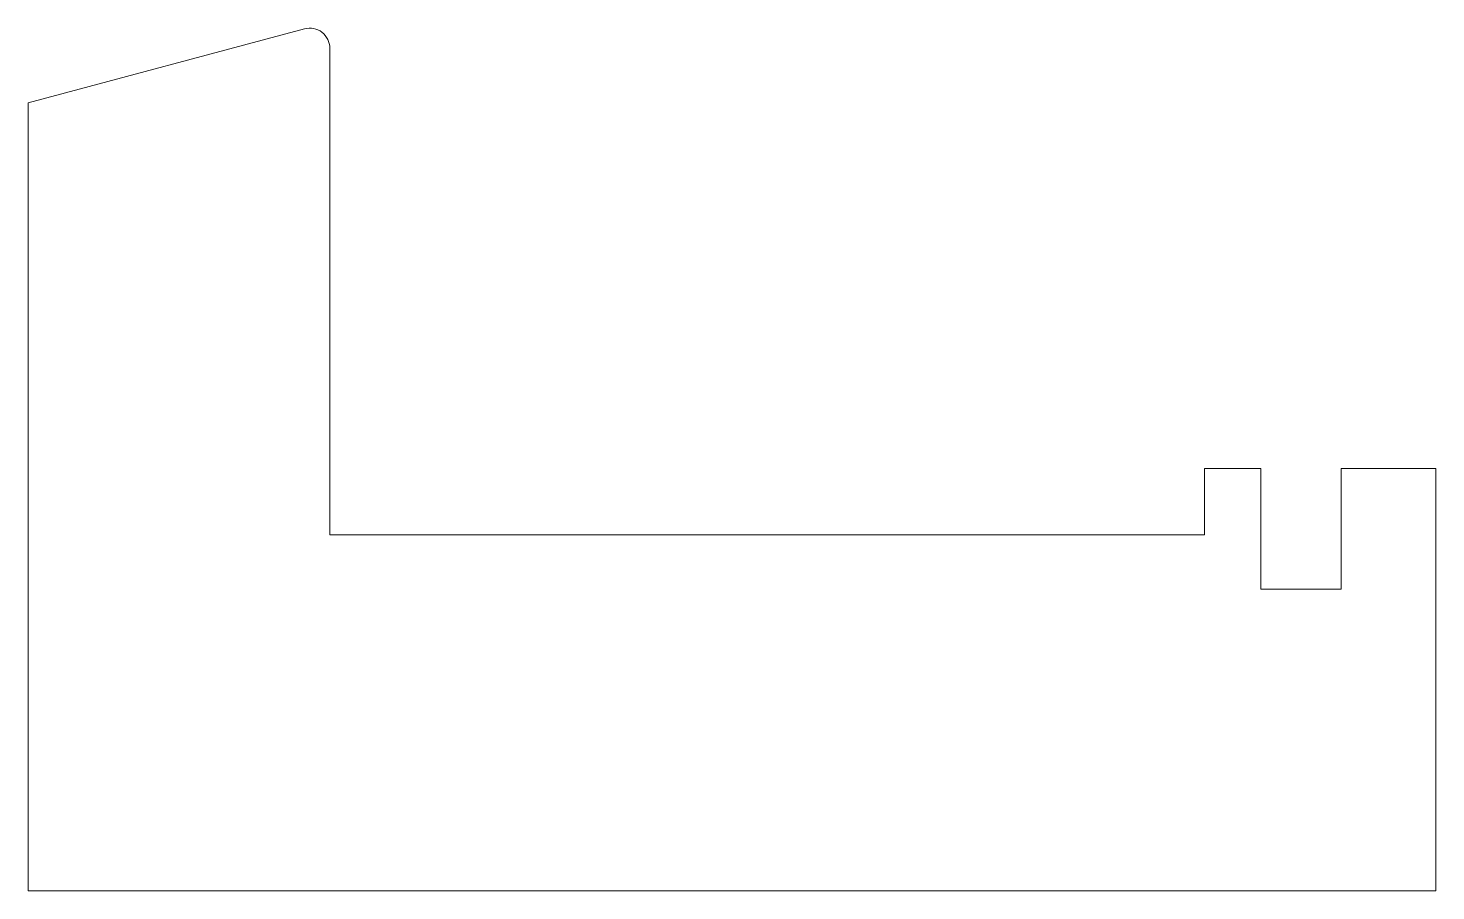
# Model space of a CAD drawing. Header units: millimetres. Extents: x 0 to 70, y 0 to 42.9.
import ezdxf

# ---------------------------------------------------------------- set-up
doc = ezdxf.new("R2010")
doc.units = ezdxf.units.MM
doc.layers.get('0').update_dxf_attribs({"lineweight": 9, "true_color": 0x000000})

msp = doc.modelspace()

# ---------------------------------------------------------------- linework, layer by layer
for p, q in [((13.741, 42.863), (0, 39.181)), ((15, 17.7), (15, 41.897)), ((0, 17.7), (0, 39.181)), ((61.3, 21), (58.5, 21)), ((58.5, 17.7), (58.5, 21)), ((61.3, 15), (61.3, 21)), ((70, 21), (65.3, 21)), ((65.3, 15), (65.3, 21)), ((70, 0), (70, 21)), ((0, 17.7), (0, 0)), ((58.5, 17.7), (15, 17.7)), ((61.3, 15), (65.3, 15)), ((0, 0), (70, 0))]:
    msp.add_line(p, q)
msp.add_arc((14, 41.897), 1, 0, 105)

doc.saveas('drawing.dxf')
